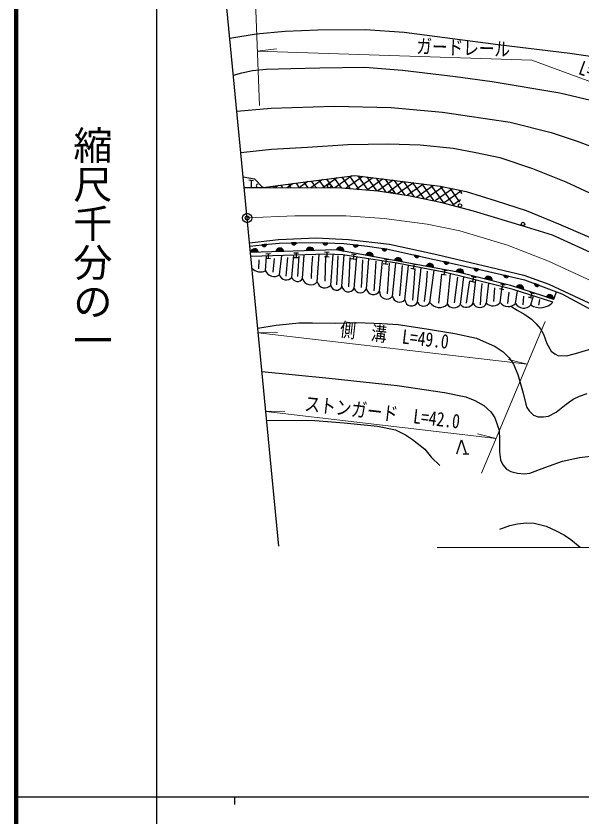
# Model space of a CAD drawing. Units: millimetres, scale not verified. Extents: x 40000 to 680000, y 20000 to 380000.
# Drawn here: x 40000 to 112482, y 202409 to 305058 of the extents above; entities that cross this region are included whole.
import ezdxf
from ezdxf.enums import TextEntityAlignment as Align

# ---------------------------------------------------------------- set-up
doc = ezdxf.new("R2010")
doc.units = ezdxf.units.MM
doc.header["$LTSCALE"] = 1000
doc.header["$PDMODE"] = 32
doc.header["$PDSIZE"] = 500
doc.linetypes.add('CHAIN', pattern=[18.5, 12, -1.5, 3.5, -1.5])
doc.linetypes.add('DASHED', pattern=[7.5, 6, -1.5])
for name, color, linetype, lineweight in [('M-BGD', 7, 'Continuous', 25), ('M-BMK', 2, 'CHAIN', 13), ('M-BMK-OTRS', 5, 'Continuous', 25), ('M-BMK-SRVR', 3, 'Continuous', 25), ('M-STR-HTXT', 7, 'Continuous', 13), ('M-TTL', 2, 'Continuous', 140), ('M-TTL-BAND', 7, 'Continuous', 25)]:
    doc.layers.add(name, color=color, linetype=linetype, lineweight=lineweight)
doc.layers.add('M-OTRS', color=6, linetype='Continuous')
doc.styles.add('@ＭＳ ゴシック', font='')
doc.styles.add('ＭＳ ゴシック', font='')
doc.styles.get('@ＭＳ ゴシック').set_extended_font_data('@MS Gothic')
doc.styles.get('ＭＳ ゴシック').set_extended_font_data('MS Gothic')

msp = doc.modelspace()

# ---------------------------------------------------------------- hatches: boundary and pattern name
at = {"layer": 'M-BGD'}
for points in [[(70038, 274808, -0.82183), (71029, 274837)], [(71469, 275736), (72091, 275806, -0.84072)], [(73289, 274902, -0.82183), (74280, 274931)], [(75293, 275983), (75918, 275991, -0.84072)], [(77155, 275013, -0.82183), (78145, 275042)], [(79934, 275964), (79309, 275989, 0.84072)], [(81025, 275116, -0.82183), (82000, 274939)], [(83185, 275750), (83807, 275682, -0.84072)], [(86873, 275279), (87493, 275190, -0.84072)], [(84793, 274432, -0.82183), (85768, 274255)], [(88484, 273762, -0.82183), (89459, 273585)], [(91004, 274426), (91615, 274292, -0.84072)], [(92544, 273024, -0.82183), (93518, 272847)], [(95421, 273453), (94810, 273588, 0.84072)], [(96383, 272340, -0.82183), (97343, 272098)], [(98653, 272741), (99264, 272606, -0.84072)], [(100021, 271422, -0.82183), (100982, 271180)], [(102469, 271867), (103078, 271725, -0.84072)], [(104081, 270341, -0.82183), (105022, 270030)], [(106986, 270553), (106400, 270772, 0.84072)], [(107894, 269082, -0.82183), (108835, 268772)]]:
    msp.add_hatch(color=256, dxfattribs=at).paths.add_polyline_path(points)

# ---------------------------------------------------------------- linework, layer by layer
for p, q in [((81145, 284340), (79298, 283047)), ((83021, 284586), (80818, 283043)), ((82812, 282942), (81776, 284423)), ((84425, 284501), (82267, 282990)), ((83949, 282844), (82754, 284551)), ((85717, 284337), (83625, 282872)), ((85086, 282746), (83802, 284580)), ((86223, 282648), (84974, 284431)), ((70415, 283920), (69823, 284016)), ((70119, 283968), (70116, 283183)), ((73611, 283338), (73217, 283062)), ((74185, 283059), (73957, 283385)), ((75505, 283595), (74737, 283058)), ((75255, 283057), (74932, 283517)), ((76325, 283054), (75908, 283650)), ((77393, 283849), (76257, 283054)), ((77395, 283051), (76883, 283783)), ((79269, 284095), (77777, 283050)), ((78465, 283049), (77862, 283911)), ((79535, 283046), (78840, 284039)), ((80605, 283043), (79819, 284167)), ((81675, 283041), (80797, 284295)), ((87009, 284174), (84983, 282755)), ((87405, 282485), (86146, 284283)), ((88301, 284010), (86341, 282637)), ((88592, 282316), (87318, 284135)), ((89593, 283847), (87608, 282456)), ((89779, 282146), (88490, 283986)), ((90885, 283683), (88875, 282275)), ((91002, 281925), (89662, 283838)), ((92177, 283520), (90142, 282094)), ((92253, 281664), (90834, 283690)), ((93470, 283356), (91328, 281857)), ((93504, 281403), (92006, 283541)), ((94776, 281112), (93179, 283393)), ((69230, 283069), (71615, 283066)), ((71717, 283080), (71697, 283065)), ((72045, 283065), (72007, 283119)), ((73115, 283062), (72982, 283252)), ((94721, 283164), (92503, 281611)), ((95896, 282919), (93679, 281366)), ((96094, 280754), (94353, 283241)), ((97071, 282673), (94823, 281099)), ((96844, 281210), (95604, 282980)), ((97142, 282309), (96856, 282718)), ((96923, 281502), (95922, 280801)), ((72091, 275806), (71469, 275736)), ((75918, 275991), (75293, 275983)), ((79934, 275964), (79309, 275989)), ((81025, 275116), (82000, 274939)), ((83807, 275682), (83185, 275750)), ((87493, 275190), (86873, 275279)), ((70038, 274808), (71029, 274837)), ((71955, 272422), (72068, 274293)), ((71985, 274591), (72585, 274609)), ((72285, 274600), (72303, 274000)), ((73289, 274902), (74280, 274931)), ((73739, 271887), (74029, 274351)), ((74589, 271729), (74822, 274127)), ((75322, 271567), (75563, 274397)), ((75565, 274697), (76165, 274715)), ((75583, 274097), (76182, 274115)), ((75865, 274706), (75883, 274106)), ((76698, 271414), (76913, 274437)), ((77155, 275013), (78145, 275042)), ((78584, 270982), (78824, 274493)), ((79487, 274232), (80087, 274213)), ((79506, 274831), (80106, 274813)), ((79806, 274822), (79787, 274222)), ((80307, 270574), (80629, 274497)), ((81747, 270421), (82010, 274433)), ((82961, 274588), (83554, 274496)), ((83257, 274542), (83165, 273949)), ((83292, 270127), (83655, 274177)), ((84793, 274432), (85768, 274255)), ((91615, 274292), (91004, 274426)), ((71115, 272659), (71133, 273823)), ((72003, 273991), (72602, 274009)), ((72942, 272248), (73121, 273984)), ((76076, 271657), (76183, 273071)), ((82869, 273995), (83461, 273903)), ((84872, 270089), (85202, 273935)), ((86571, 269779), (86934, 273665)), ((87036, 273346), (87629, 273253)), ((87128, 273938), (87721, 273846)), ((87425, 273892), (87332, 273299)), ((88200, 269164), (88657, 273396)), ((88484, 273762), (89459, 273585)), ((89800, 268695), (90256, 273096)), ((90689, 273320), (91279, 273208)), ((90984, 273264), (90872, 272674)), ((95421, 273453), (94810, 273588)), ((77831, 271424), (77901, 272815)), ((79586, 271084), (79622, 272558)), ((81090, 270619), (81163, 272329)), ((82631, 270368), (82710, 272098)), ((90577, 272730), (91167, 272619)), ((91405, 268366), (91880, 272789)), ((92544, 273024), (93518, 272847)), ((92998, 268363), (93555, 272471)), ((94617, 272575), (95206, 272464)), ((94911, 272520), (94800, 271930)), ((95243, 268117), (95653, 272039)), ((96383, 272340), (97343, 272098)), ((99264, 272606), (98653, 272741)), ((84242, 270279), (84340, 271855)), ((85854, 269849), (85975, 271611)), ((87591, 269456), (87700, 271353)), ((89149, 269205), (89342, 271094)), ((94505, 271986), (95094, 271874)), ((96918, 268092), (97336, 271629)), ((98153, 271116), (98735, 270967)), ((98302, 271697), (98883, 271548)), ((98593, 271623), (98444, 271041)), ((98541, 268260), (98899, 271235)), ((100021, 271422), (100982, 271180)), ((103078, 271725), (102469, 271867)), ((90813, 268655), (90992, 270834)), ((92321, 268483), (92552, 270589)), ((94145, 268239), (94353, 270305)), ((96141, 268296), (96385, 269984)), ((100254, 268260), (100573, 270806)), ((101203, 268466), (101304, 270217)), ((101912, 270154), (102493, 270005)), ((102009, 268338), (102277, 270370)), ((102061, 270735), (102642, 270587)), ((102351, 270661), (102203, 270080)), ((104081, 270341), (105022, 270030)), ((106986, 270553), (106400, 270772)), ((97713, 268279), (97927, 269741)), ((99480, 268050), (99551, 269485)), ((102998, 268208), (103156, 269672)), ((103981, 268221), (104207, 269845)), ((104937, 268050), (105023, 269155)), ((105608, 269088), (106180, 268907)), ((105788, 269660), (106361, 269479)), ((106075, 269569), (105894, 268997)), ((105915, 268027), (106282, 269189)), ((107894, 269082), (108835, 268772)), ((106962, 268007), (107092, 268724)), ((97258, 248960), (98010, 248960))]:
    msp.add_line(p, q, dxfattribs=at)
at = {"layer": 'M-BGD', "linetype": 'DASHED'}
for p, q in [((76183, 273071), (76268, 274277)), ((77901, 272815), (77999, 274296)), ((79622, 272558), (79693, 274306)), ((81163, 272329), (81275, 274306)), ((82710, 272098), (82790, 274099)), ((84340, 271855), (84437, 273798)), ((85975, 271611), (86112, 273638)), ((87700, 271353), (87812, 273363)), ((89342, 271094), (89516, 273072)), ((90992, 270834), (91134, 272695)), ((92552, 270589), (92716, 272366)), ((94353, 270305), (94532, 271971)), ((96385, 269984), (96596, 271605)), ((97927, 269741), (98101, 271116)), ((99551, 269485), (99692, 270786))]:
    msp.add_line(p, q, dxfattribs=at)
at = {"layer": 'M-BGD'}
for points in [[(67391, 302234), (70751, 302782), (74476, 303096), (78652, 303270), (84709, 303339), (89721, 302991), (101765, 301391), (110943, 300278), (117347, 299339), (123543, 298817), (129321, 298643), (134751, 299060), (140147, 299930), (145333, 300452), (148450, 300589), (150608, 300380)], [(67848, 297463), (68936, 297789), (70301, 298060), (72019, 298248), (75207, 298330), (78925, 298424), (84685, 298483), (89509, 298130), (96304, 297294), (100963, 296682), (109654, 295211), (115948, 293717)], [(68289, 292872), (72668, 293260), (80733, 293509), (88045, 293329), (94601, 292734), (103284, 291459), (108545, 290129), (111858, 289022), (116450, 287321)], [(68797, 287576), (72703, 287976), (77348, 288247), (82488, 288598), (87708, 288694), (91741, 288565), (95987, 288102), (98908, 287560), (101957, 286906), (106131, 285516), (110425, 283793), (116474, 281001)], [(69099, 284436), (70546, 284203), (71615, 283066)], [(71615, 283066), (76766, 283767), (83381, 284633), (94310, 283250), (97646, 282553), (101489, 281391), (105341, 280148), (109474, 278432), (120486, 273674), (123164, 270909), (128048, 267383)], [(71615, 283066), (81674, 283041), (86332, 282639), (90286, 282074), (94372, 281222), (98528, 280094), (105355, 278043), (108682, 277008), (114006, 274591), (120086, 271583), (128887, 266940)], [(69909, 275989), (73620, 276423), (78448, 276631), (82581, 276429), (87825, 275827), (93888, 274489), (105050, 271835), (108246, 270685), (113381, 268312), (119316, 264939), (126902, 260384), (133288, 256640), (136222, 254842), (139887, 252189), (141784, 250603), (143371, 248714), (144904, 246584), (146545, 243332), (147721, 240009), (148195, 237067)], [(69950, 275564), (72311, 275831), (73686, 275965), (78485, 276021), (81981, 275884), (85011, 275548), (87631, 275170), (99937, 272458), (105136, 271245), (109917, 269455), (120433, 263791), (123770, 261819), (126537, 260020), (132442, 256664), (136956, 253712), (140448, 250991), (142731, 248588), (144433, 246034), (145651, 243707), (146655, 241350), (147481, 238473), (147720, 237065)], [(70022, 274808), (80985, 275124), (96571, 272293), (103347, 270583), (108883, 268756), (109240, 269708)], [(108770, 268404), (103671, 270014), (97799, 271516), (95011, 272195), (88750, 273382), (81842, 274459), (79796, 274522), (70077, 274234)], [(103392, 267862), (104174, 267364), (105169, 266793), (106018, 266208), (106626, 265622), (107153, 264986), (107563, 264269), (107983, 263086), (108547, 262113), (109001, 261747), (109484, 261528), (109923, 261535), (110494, 261528), (111658, 261828), (114498, 262647), (115790, 263059), (117152, 263439), (118462, 263600), (118782, 263629)], [(70958, 265061), (73311, 265439), (76256, 265747), (77966, 265747), (80905, 265709), (83657, 265796), (86899, 265659), (88959, 265517), (92584, 264986), (96191, 264361), (98954, 263759), (101377, 262717), (102397, 262037), (103151, 261245), (103720, 260444), (104280, 259103), (104949, 256703), (105297, 255313), (105422, 254879), (105731, 254445), (106262, 253924), (106861, 253711), (107556, 253692), (108184, 253779), (109169, 254290), (110444, 255294), (111371, 255941), (112182, 256336), (113147, 256674)], [(71491, 259499), (80110, 258648), (88794, 257718), (94880, 256827), (97593, 256246), (98754, 255802), (99933, 255123), (100813, 254323), (101333, 253544), (101893, 251985), (101933, 250806), (101899, 249198), (102039, 248199), (102359, 247539), (102799, 246980), (103359, 246700), (104239, 246460), (105118, 246400), (105798, 246480), (107717, 247200), (109983, 247999), (112182, 248478), (114281, 248718)], [(72088, 253279), (78283, 253213), (82043, 252928), (86309, 252486), (88584, 252044), (89880, 251381), (90796, 250781), (92376, 249549), (93198, 248475), (94272, 247433)], [(96471, 248960), (97053, 250742), (97635, 248960)], [(101979, 239299), (103249, 239743), (104233, 239997), (105359, 240091), (106375, 240080), (107888, 239668), (109158, 239076), (110226, 238515), (111051, 237965), (112260, 236984)]]:
    msp.add_lwpolyline(points, dxfattribs=at)
for centre in [(80102, 283270), (88143, 282607), (96850, 280782), (104941, 278402)]:
    msp.add_circle(centre, 225, dxfattribs=at)
for centre, radius, start, end in [((70986, 283291), 225, 90, 270), ((70536, 274725), 505, 12.82055, 170.47874), ((71774, 275825), 318, 196.33324, 356.55097), ((73787, 274819), 505, 12.82055, 170.47874), ((75605, 276042), 318, 190.56414, 350.78187), ((77653, 274930), 505, 12.82055, 170.47874), ((79624, 276031), 318, 187.64399, 347.86173), ((81495, 274932), 505, 0.8767, 158.53489), ((83502, 275770), 318, 183.57434, 343.79207), ((87191, 275288), 318, 181.6663, 341.88403), ((85263, 274247), 505, 0.8767, 158.53489), ((88954, 273577), 505, 0.8767, 158.53489), ((91321, 274412), 318, 177.46362, 337.68135), ((93013, 272840), 505, 0.8767, 158.53489), ((95128, 273573), 318, 177.46362, 337.68135), ((71291, 273776), 1508, 224.96129, 296.11695), ((73065, 272881), 1201, 202.48172, 304.15024), ((96839, 272124), 505, 357.00861, 154.66681), ((98970, 272727), 318, 177.46362, 337.68135), ((74618, 272162), 922, 197.39927, 319.76685), ((76044, 271800), 759, 197.87955, 329.45217), ((77757, 271703), 1098, 195.26746, 318.88057), ((100477, 271206), 505, 357.00861, 154.66681), ((102786, 271849), 318, 176.7654, 336.98313), ((79542, 271185), 979, 192.01637, 321.3346), ((81044, 270659), 742, 186.59873, 341.28928), ((82566, 270520), 825, 186.90596, 331.57755), ((84090, 270449), 861, 201.95381, 335.27705), ((85792, 270317), 948, 193.94095, 325.36571), ((104520, 270093), 505, 352.90643, 150.56462), ((106712, 270714), 318, 169.3575, 329.57523), ((87463, 269676), 897, 173.44749, 325.18078), ((89117, 269328), 932, 190.11394, 317.23526), ((108333, 268834), 505, 352.90643, 150.56462), ((90648, 268751), 849, 183.77934, 333.0581), ((92202, 268742), 881, 205.24897, 334.52808), ((94223, 269181), 1474, 213.71471, 313.76232), ((96089, 268668), 1010, 213.09724, 325.19731), ((97676, 268692), 966, 218.37088, 333.49255), ((99397, 268607), 924, 202.02647, 337.97352), ((101096, 269093), 1185, 224.68013, 320.38744), ((103043, 269096), 1282, 216.20872, 317.02071), ((105018, 268819), 1197, 209.955, 318.5587), ((107119, 269912), 2236, 237.43389, 317.60053)]:
    msp.add_arc(centre, radius, start, end, dxfattribs=at)
at = {"layer": 'M-BMK'}
msp.add_lwpolyline([(69603, 279173), (75688, 279445), (82245, 279437), (87155, 279124), (92669, 278372), (96827, 277544), (102959, 275670), (108194, 273649), (113084, 271379), (116697, 269481), (133962, 260499), (139399, 257641), (143197, 255035), (144981, 253365), (147203, 250941), (149172, 247922), (150628, 244769), (152010, 240457), (152309, 237076)], dxfattribs=at)
at = {"layer": 'M-BMK-OTRS'}
for p, q in [((73638, 237126), (65213, 324934)), ((93933, 236942), (206268, 237199))]:
    msp.add_line(p, q, dxfattribs=at)
at = {"layer": 'M-BMK-SRVR'}
msp.add_circle((69603, 279173), 600, dxfattribs=at)
at = {"layer": 'M-OTRS'}
msp.add_point((69603, 279173), dxfattribs=at)
at = {"layer": 'M-STR-HTXT'}
for p, q in [((70651, 306883), (71172, 293575)), ((70898, 300572), (73339, 300832)), ((107757, 265926), (99633, 246460)), ((71018, 264437), (73472, 264496)), ((71018, 264437), (105467, 260437)), ((105467, 260437), (103091, 261057)), ((71984, 254360), (74439, 254417)), ((71984, 254360), (101489, 250907)), ((101489, 250907), (99114, 251529))]:
    msp.add_line(p, q, dxfattribs=at)
msp.add_lwpolyline([(70898, 300572), (106041, 299392), (136968, 288051)], dxfattribs=at)
at = {"layer": 'M-TTL'}
msp.add_line((40000, 380000), (40000, 20000), dxfattribs=at)
at = {"layer": 'M-TTL-BAND'}
for p, q in [((58000, 370000), (58000, 20000)), ((40000, 205000), (579000, 205000)), ((68000, 205000), (68000, 204000))]:
    msp.add_line(p, q, dxfattribs=at)

# ---------------------------------------------------------------- texts
at = {"layer": 'M-STR-HTXT', "style": 'ＭＳ ゴシック', "width": 0.8}
for s, rotation, p in [('ガードレール', 358.078, (97229, 299536)), ('L=56.0', 339.861, (114535, 296116)), ('側\u3000溝\u3000L=49.0', 353.378, (88299, 262666)), ('ストンガード\u3000L=42.0', 353.326, (86750, 252802))]:
    msp.add_text(s, height=1833, rotation=rotation, dxfattribs=at).set_placement(p, align=Align.BOTTOM_CENTER)
at = {"layer": 'M-TTL-BAND', "style": '@ＭＳ ゴシック'}
msp.add_text('縮尺千分の一', height=3666, rotation=270, dxfattribs=at).set_placement((49777, 261030), align=Align.MIDDLE_RIGHT)

doc.saveas('drawing.dxf')
